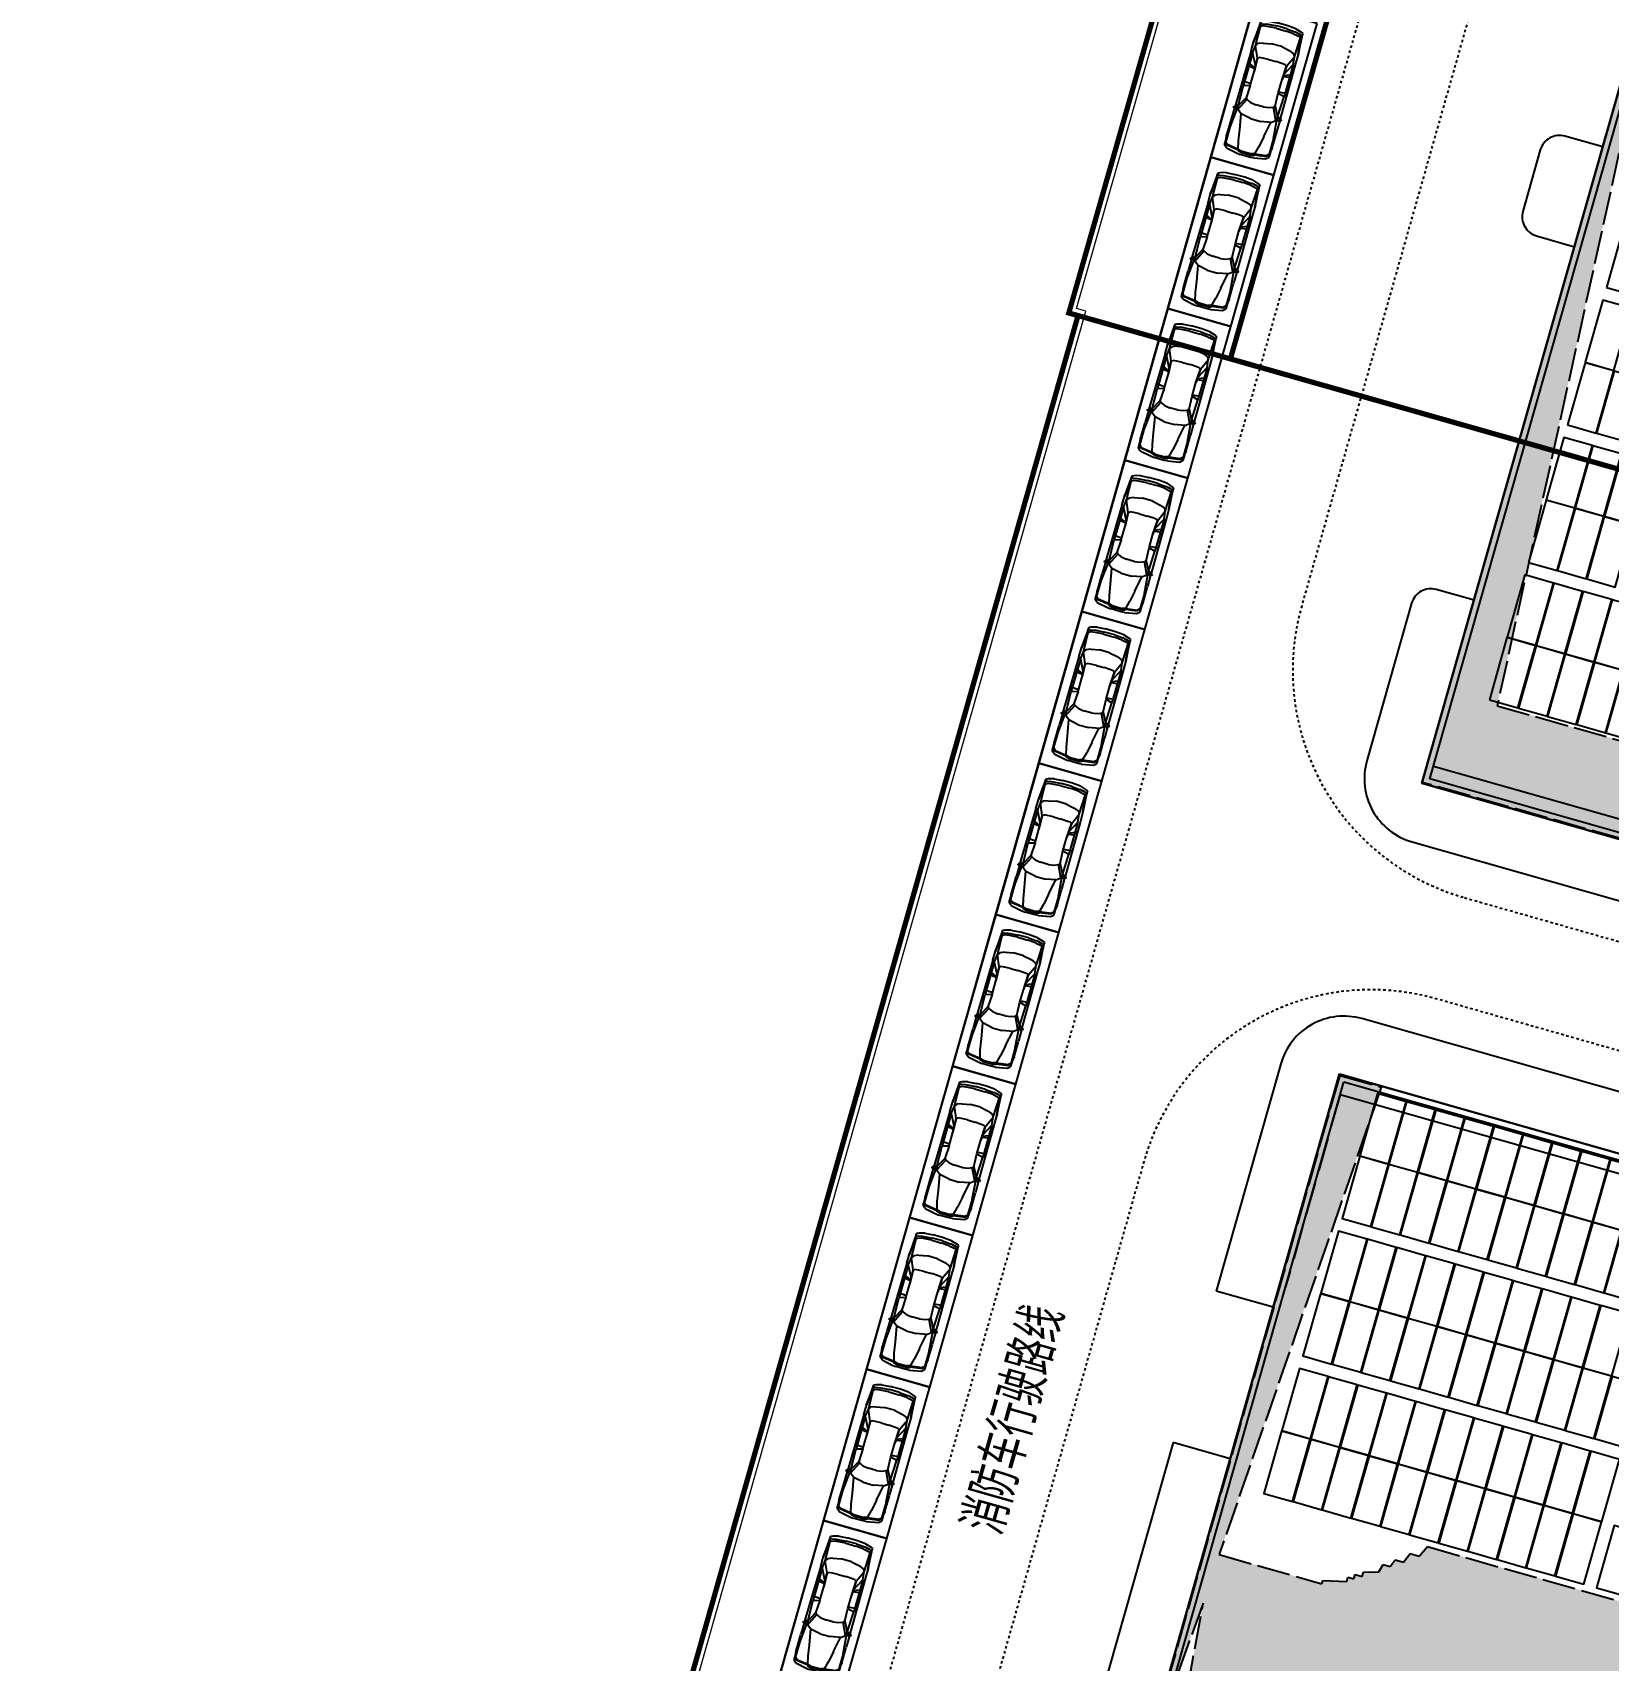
# Model space of a CAD drawing. Header units: metres. Extents: x 221342 to 221936, y -165780 to -165359.
# Drawn here: x 221439.2 to 221499.3, y -165569.8 to -165507.8 of the extents above; entities that cross this region are included whole.
import ezdxf

# ---------------------------------------------------------------- set-up
doc = ezdxf.new("R2010")
doc.units = ezdxf.units.M
for name, pattern in [('CENTER', [5.08, 3.175, -0.635, 0.635, -0.635]), ('DASH', [0.35, 0.25, -0.1]), ('DASHED', [1.524, 1.27, -0.254])]:
    doc.linetypes.add(name, pattern=pattern)
doc.layers.add('0-道路', color=22, linetype='Continuous', lineweight=0)
for name, color, linetype in [('PUB_DIM', 3, 'Continuous'), ('SOLID_HATCH', 251, 'Continuous'), ('WALL', 51, 'Continuous'), ('zt-道路', 240, 'Continuous'), ('单元区域外轮廓', 7, 'ByLayer'), ('屋脊线', 7, 'ByLayer'), ('消防车道', 3, 'Continuous'), ('组件', 7, 'ByLayer'), ('阴影', 8, 'DASHED')]:
    doc.layers.add(name, color=color, linetype=linetype)
doc.styles.add('-黑体', font='txt', dxfattribs={"width": 0.7})
pattern_1 = [(344.143, (221595.9987, -165598.90403), (0.1795964, 0.19653122), [0, -0.238125])]

# ---------------------------------------------------------------- blocks, each defined once
blk = doc.blocks.new('_F27')
for p, q in [((-2489, 522), (-2426, 736)), ((-2426, 736), (-2389, 824)), ((-2389, 824), (-1610, 874)), ((-2389, 824), (-1560, 874)), ((-2264, 812), (-2389, 824)), ((-2326, 736), (-2364, 522)), ((-2326, 736), (-2351, 596)), ((-2326, 736), (-2288, 811)), ((-2200, 786), (-2288, 811)), ((-2276, 522), (-2238, 736)), ((-2200, 786), (-2238, 736)), ((-1560, 874), (-2212, 815)), ((-2208, 815), (-2211, 814)), ((-1660, 862), (-2208, 815)), ((-1446, 761), (-2200, 786)), ((-1560, 874), (-1660, 862)), ((-1622, 510), (-1547, 698)), ((-1617, 869), (-1620, 866)), ((-1208, 874), (-1610, 874)), ((-1547, 698), (-1446, 761)), ((-1145, 799), (-1446, 761)), ((-1019, 572), (-1446, 761)), ((-1208, 874), (980, 889)), ((-1145, 799), (-682, 557)), ((-1145, 799), (124, 799)), ((-743, 849), (-793, 874)), ((-730, 799), (-743, 849)), ((-630, 555), (-730, 799)), ((-642, 799), (-605, 554)), ((-2, 547), (-27, 877)), ((124, 799), (61, 547)), ((941, 773), (124, 799)), ((564, 572), (941, 773)), ((1079, 748), (614, 522)), ((941, 773), (941, 874)), ((983, 777), (941, 773)), ((941, 773), (987, 765)), ((980, 902), (995, 790)), ((980, 790), (980, 898)), ((995, 790), (980, 790)), ((980, 790), (992, 746)), ((984, 905), (1020, 939)), ((992, 746), (1021, 747)), ((995, 790), (1022, 746)), ((1022, 748), (995, 790)), ((1021, 747), (1022, 748)), ((1053, 768), (1022, 746)), ((1036, 935), (1062, 857)), ((1036, 756), (1079, 748)), ((1051, 889), (1497, 893)), ((1057, 776), (1062, 857)), ((1770, 849), (1058, 784)), ((1204, 585), (1079, 748)), ((1506, 899), (2121, 899)), ((2461, 849), (1770, 849)), ((2272, 876), (2121, 899)), ((2272, 876), (2272, 874)), ((2437, 851), (2272, 876)), ((2511, 874), (2287, 874)), ((2398, 849), (2461, 773)), ((2437, 850), (2433, 851)), ((2498, 773), (2436, 849)), ((2511, 874), (2450, 850)), ((2461, 773), (2523, 321)), ((2561, 321), (2498, 773)), ((2599, 773), (2511, 874)), ((2599, 773), (2687, 321)), ((-2489, 522), (-2514, 196)), ((-2514, -206), (-2514, 196)), ((-2364, 522), (-2389, 196)), ((-2389, -206), (-2389, 196)), ((-2351, 594), (-2351, 596)), ((-2301, 196), (-2276, 522)), ((-2301, 196), (-2301, -206)), ((-1622, 510), (-1685, 196)), ((-1685, -206), (-1685, 196)), ((-1082, 145), (-1070, 371)), ((-1082, 145), (-1082, -156)), ((-1070, 371), (-1057, 510)), ((-1019, 572), (-1057, 510)), ((-680, 556), (-1019, 572)), ((-1019, 572), (-479, 547)), ((-680, 556), (-630, 555)), ((-605, 554), (-630, 555)), ((-479, 547), (-605, 554)), ((61, 547), (-479, 547)), ((61, 547), (564, 572)), ((564, 572), (614, 522)), ((614, 522), (677, 371)), ((677, 371), (714, 145)), ((714, -156), (714, 145)), ((1795, 472), (1204, 585)), ((1280, 196), (1204, 585)), ((1280, 196), (1280, -206)), ((2222, 397), (1795, 472)), ((2523, 321), (2222, 397)), ((2523, 321), (2586, 321)), ((2523, 321), (2561, 196)), ((2580, 196), (2542, 321)), ((2561, 196), (2561, -206)), ((2611, 196), (2574, 321)), ((2580, 321), (2618, 196)), ((2580, 196), (2580, -206)), ((2611, 196), (2611, -206)), ((2618, -206), (2618, 196)), ((2687, 321), (2699, 196)), ((2699, -206), (2699, 196)), ((-2489, -533), (-2514, -206)), ((-2489, -533), (-2426, -747)), ((-2389, -206), (-2364, -533)), ((-2326, -747), (-2364, -533)), ((-2351, -607), (-2351, -605)), ((-2351, -607), (-2326, -747)), ((-2276, -533), (-2301, -206)), ((-2276, -533), (-2238, -747)), ((-1685, -206), (-1622, -520)), ((-1622, -520), (-1547, -709)), ((-1019, -583), (-1446, -772)), ((-682, -568), (-1145, -809)), ((-1070, -382), (-1082, -156)), ((-1057, -520), (-1070, -382)), ((-1019, -583), (-1057, -520)), ((-479, -558), (-1019, -583)), ((-1019, -583), (-680, -567)), ((-730, -809), (-630, -566)), ((-680, -567), (-682, -568)), ((-680, -567), (-630, -566)), ((-605, -565), (-642, -809)), ((-630, -566), (-605, -565)), ((-605, -565), (-479, -558)), ((61, -558), (-479, -558)), ((-2, -558), (-27, -884)), ((61, -558), (124, -809)), ((564, -583), (61, -558)), ((614, -533), (564, -583)), ((564, -583), (941, -784)), ((677, -382), (614, -533)), ((1079, -759), (614, -533)), ((714, -156), (677, -382)), ((1204, -596), (1079, -759)), ((1204, -596), (1280, -206)), ((1795, -483), (1204, -596)), ((1795, -483), (2222, -407)), ((2523, -332), (2222, -407)), ((2523, -332), (2461, -784)), ((2561, -332), (2498, -784)), ((2523, -332), (2561, -206)), ((2586, -332), (2523, -332)), ((2580, -206), (2542, -332)), ((2618, -6), (2561, -6)), ((2574, -332), (2611, -206)), ((2618, -206), (2580, -332)), ((2687, -332), (2599, -784)), ((2687, -332), (2699, -206)), ((-2426, -747), (-2389, -835)), ((-2389, -835), (-2264, -823)), ((-1560, -885), (-2389, -835)), ((-1610, -885), (-2389, -835)), ((-2326, -747), (-2288, -822)), ((-2288, -822), (-2200, -797)), ((-2200, -797), (-2238, -747)), ((-2212, -826), (-1560, -885)), ((-2208, -826), (-2211, -825)), ((-1660, -872), (-2208, -826)), ((-1446, -772), (-2200, -797)), ((-1560, -885), (-1660, -872)), ((-1621, -877), (-1617, -880)), ((-1610, -885), (-1208, -885)), ((-1547, -709), (-1446, -772)), ((-1145, -809), (-1446, -772)), ((-1208, -885), (980, -900)), ((-1145, -809), (124, -809)), ((-743, -860), (-793, -885)), ((-743, -860), (-730, -809)), ((941, -784), (124, -809)), ((987, -776), (941, -784)), ((983, -788), (941, -784)), ((941, -885), (941, -784)), ((992, -757), (980, -800)), ((995, -800), (980, -800)), ((995, -800), (980, -913)), ((980, -909), (980, -800)), ((984, -916), (1020, -950)), ((992, -757), (1021, -758)), ((995, -800), (1022, -757)), ((1022, -758), (995, -800)), ((1021, -758), (1022, -758)), ((1022, -757), (1053, -779)), ((1036, -767), (1079, -759)), ((1036, -946), (1062, -867)), ((1051, -901), (1497, -904)), ((1057, -787), (1062, -867)), ((1770, -860), (1058, -795)), ((2121, -910), (1506, -910)), ((1770, -860), (2461, -860)), ((2121, -910), (2272, -887)), ((2270, -887), (2121, -910)), ((2437, -861), (2272, -887)), ((2272, -885), (2272, -887)), ((2285, -885), (2511, -885)), ((2398, -860), (2461, -784)), ((2436, -860), (2498, -784)), ((2437, -861), (2436, -860)), ((2450, -861), (2511, -885)), ((2599, -784), (2511, -885))]:
    blk.add_line(p, q)
for centre, start, end in [((990, 898), 132.96497, 179.74535), ((1027, 932), 18.15727, 132.96497), ((1047, 776), 305.15418, 356.86364), ((990, -909), 180.25465, 227.03503), ((1027, -942), 227.03503, 341.84273), ((1047, -787), 3.17983, 54.84582)]:
    blk.add_arc(centre, 10, start, end)
at = {"width": 0.8, "flags": 9}
for tag in ['XSIZE', 'YSIZE']:
    blk.add_attdef(tag, (0, 0), '', height=0.5, dxfattribs=at)
blk = doc.blocks.new('*U9')
at = {"layer": '单元区域外轮廓', "color": 2}
for points in [[(-116979, 20240, 13700), (-14499, 20240, 13700), (-14500, -28240, 13700), (-116980, -28240, 13700), (-116979, 20240, 13700)], [(-116979, 20240, 15100), (-14499, 20240, 15100), (-14500, -28240, 15100), (-116980, -28240, 15100), (-116979, 20240, 15100)]]:
    blk.add_polyline3d(points, close=True, dxfattribs=at)
at = {"flags": 1}
for tag in ['unit_id', 'unit_name', 'parapet_height', 'ground_elevation', 'is_enable_parapet']:
    blk.add_attdef(tag, (0, 0), '', height=2.5, dxfattribs=at)
blk = doc.blocks.new('*U10')
at = {"layer": '屋脊线', "color": 30}
for p, q in [((-14499, 20240, 13700), (-116979, 20240, 13700)), ((-116979, 20240, 13700), (-116979, -4000, 14870))]:
    blk.add_line(p, q, dxfattribs=at)
at = {"flags": 1}
for tag in ['unit_id', 'unit_name']:
    blk.add_attdef(tag, (0, 0), '', height=2.5, dxfattribs=at)
blk = doc.blocks.new('*U11')
at = {"layer": '组件', "color": 0}
blk.add_polyline3d([(0, 0, 0), (-113.4, 0, 0), (-113.4, -246.2, 11.9), (0, -246.2, 11.9)], close=True, dxfattribs=at)
at = {"flags": 1}
for tag in ['mounting-hole-spacing1', 'mounting-hole-spacing2', 'module-material', 'vmpo', 'voco', 'silicon-material', 'panel-length', 'panel-width', 'panel-height', 'userid', 'theme', 'note', 'name', 'pmax', 'company-name', 'id', 'impo', 'isco']:
    blk.add_attdef(tag, (0, 0), '', height=2.5, dxfattribs=at)
blk = doc.blocks.new('*U12')
at = {"layer": '组件', "color": 1}
for p in [(-11424.5, 1992.8, 1381.5), (-11309.1, 1992.8, 1381.5), (-11193.7, 1992.8, 1381.5), (-11078.3, 1992.8, 1381.5), (-10962.9, 1992.8, 1381.5), (-10847.5, 1992.8, 1381.5), (-10732.1, 1992.8, 1381.5), (-10616.7, 1992.8, 1381.5), (-10501.3, 1992.8, 1381.5), (-11424.5, 1744.6, 1393.5), (-11309.1, 1744.6, 1393.5), (-11193.7, 1744.6, 1393.5), (-11078.3, 1744.6, 1393.5), (-10962.9, 1744.6, 1393.5), (-10847.5, 1744.6, 1393.5), (-10732.1, 1744.6, 1393.5), (-10616.7, 1744.6, 1393.5), (-10501.3, 1744.6, 1393.5), (-10385.9, 1744.6, 1393.5), (-11424.5, 1448.4, 1407.8), (-11309.1, 1448.4, 1407.8), (-11193.7, 1448.4, 1407.8), (-11078.3, 1448.4, 1407.8), (-10962.9, 1448.4, 1407.8), (-10847.5, 1448.4, 1407.8), (-10732.1, 1448.4, 1407.8), (-10616.7, 1448.4, 1407.8), (-10501.3, 1448.4, 1407.8), (-10385.9, 1448.4, 1407.8), (-11424.5, 1200.2, 1419.8), (-11309.1, 1200.2, 1419.8), (-11193.7, 1200.2, 1419.8), (-11078.3, 1200.2, 1419.8), (-10962.9, 1200.2, 1419.8), (-10847.5, 1200.2, 1419.8), (-10732.1, 1200.2, 1419.8), (-10616.7, 1200.2, 1419.8), (-10501.3, 1200.2, 1419.8), (-10385.9, 1200.2, 1419.8), (-10270.5, 1200.2, 1419.8), (-11424.5, 904.1, 1434.1), (-11309.1, 904.1, 1434.1), (-11193.7, 904.1, 1434.1), (-11078.3, 904.1, 1434.1), (-10962.9, 904.1, 1434.1), (-10847.5, 904.1, 1434.1), (-10732.1, 904.1, 1434.1), (-10616.7, 904.1, 1434.1), (-10501.3, 904.1, 1434.1), (-10385.9, 904.1, 1434.1), (-10270.5, 904.1, 1434.1), (-11424.5, 655.8, 1446.1), (-11309.1, 655.8, 1446.1), (-11193.7, 655.8, 1446.1), (-11078.3, 655.8, 1446.1), (-10962.9, 655.8, 1446.1), (-10847.5, 655.8, 1446.1), (-10732.1, 655.8, 1446.1), (-10616.7, 655.8, 1446.1), (-10501.3, 655.8, 1446.1), (-10385.9, 655.8, 1446.1), (-10270.5, 655.8, 1446.1), (-10107.1, 655.8, 1446.1)]:
    blk.add_blockref('*U11', p, dxfattribs=at)
at = {"flags": 1}
for tag in ['offset-x', 'offset-y', 'mode', 'tilt', 'azimuth', 'align', 'array-mode', 'panel-x', 'panel-y', 'panel-per-row', 'bracket-type', 'bracket-value', 'row-per-array']:
    blk.add_attdef(tag, (0, 0), '', height=2.5, dxfattribs=at)
blk = doc.blocks.new('*U18')
at = {"layer": '单元区域外轮廓', "color": 2}
for points in [[(-116980, 88240, 16249), (-14500, 88240, 16249), (-14499, 31760, 16249), (-116979, 31760, 16249), (-116980, 88240, 16249)], [(-116980, 88240, 18019), (-14500, 88240, 18019), (-14499, 31760, 18019), (-116979, 31760, 18019), (-116980, 88240, 18019)]]:
    blk.add_polyline3d(points, close=True, dxfattribs=at)
at = {"flags": 1}
for tag in ['unit_id', 'unit_name', 'parapet_height', 'ground_elevation', 'is_enable_parapet']:
    blk.add_attdef(tag, (0, 0), '', height=2.5, dxfattribs=at)
blk = doc.blocks.new('*U19')
at = {"layer": '屋脊线', "color": 30}
for p, q in [((-116979, 59999, 17630), (-116979, 31760, 16249)), ((-116979, 31760, 16249), (-14499, 31760, 16249))]:
    blk.add_line(p, q, dxfattribs=at)
at = {"flags": 1}
for tag in ['unit_id', 'unit_name']:
    blk.add_attdef(tag, (0, 0), '', height=2.5, dxfattribs=at)
blk = doc.blocks.new('*U22')
at = {"layer": '组件', "color": 0}
blk.add_polyline3d([(0, 0, 0), (113.4, 0, 0), (113.4, 246.2, 12), (0, 246.2, 12)], close=True, dxfattribs=at)
at = {"flags": 1}
for tag in ['mounting-hole-spacing1', 'mounting-hole-spacing2', 'module-material', 'vmpo', 'voco', 'silicon-material', 'panel-length', 'panel-width', 'panel-height', 'userid', 'theme', 'note', 'name', 'pmax', 'company-name', 'id', 'impo', 'isco']:
    blk.add_attdef(tag, (0, 0), '', height=2.5, dxfattribs=at)
blk = doc.blocks.new('*U23')
at = {"layer": '组件', "color": 202}
for p in [(-11537.9, 5185.1, 1733.2), (-11537.9, 4889, 1718.7), (-11537.9, 4640.7, 1706.5), (-11422.5, 4640.7, 1706.5), (-11537.9, 4344.6, 1692), (-11422.5, 4344.6, 1692), (-11307.1, 4344.6, 1692), (-11537.9, 4096.4, 1679.9), (-11422.5, 4096.4, 1679.9), (-11307.1, 4096.4, 1679.9), (-11537.9, 3800.3, 1665.4), (-11422.5, 3800.3, 1665.4), (-11307.1, 3800.3, 1665.4), (-11191.7, 3800.3, 1665.4), (-11537.9, 3552, 1653.3), (-11422.5, 3552, 1653.3), (-11307.1, 3552, 1653.3), (-11191.7, 3552, 1653.3), (-11076.3, 3552, 1653.3)]:
    blk.add_blockref('*U22', p, dxfattribs=at)
at = {"flags": 1}
for tag in ['offset-x', 'offset-y', 'mode', 'tilt', 'azimuth', 'align', 'array-mode', 'panel-x', 'panel-y', 'panel-per-row', 'bracket-type', 'bracket-value', 'row-per-array']:
    blk.add_attdef(tag, (0, 0), '', height=2.5, dxfattribs=at)

msp = doc.modelspace()

# ---------------------------------------------------------------- hatches: boundary and pattern name
h = msp.add_hatch()
h.set_pattern_fill('DOTS', scale=0.15, angle=-15.857)
h.set_pattern_definition(pattern_1)
h.paths.add_polyline_path([(221598.44, -165537.241), (221590.739, -165564.353), (221492.163, -165536.353), (221499.864, -165509.241), (221500.311, -165509.409), (221495.014, -165533.433), (221588.227, -165559.91), (221597.449, -165537.25), (221597.567, -165536.993), (221598.44, -165537.241)])
h = msp.add_hatch()
h.set_pattern_fill('DOTS', scale=0.15, angle=-15.857)
h.set_pattern_definition(pattern_1)
h.paths.add_polyline_path([(221580.665, -165590.866), (221578.93, -165595.802), (221577.25, -165597.478), (221577.114, -165597.664), (221483.382, -165571.039), (221483.225, -165570.86), (221483.814, -165567.617), (221482.651, -165570.832), (221482.421, -165570.766), (221489.025, -165547.517), (221490.6, -165547.965), (221484.421, -165565.771), (221488.341, -165566.884), (221488.376, -165566.76), (221489.281, -165566.793), (221489.328, -165566.626), (221489.559, -165566.692), (221489.606, -165566.526), (221489.875, -165566.602), (221489.922, -165566.436), (221490.507, -165566.423), (221490.667, -165566.154), (221490.936, -165566.231), (221491.133, -165565.973), (221491.441, -165566.06), (221491.701, -165565.73), (221492.047, -165565.828), (221492.357, -165565.468), (221580.747, -165590.575), (221580.665, -165590.866)])

# ---------------------------------------------------------------- linework, layer by layer
at = {"color": 1, "linetype": 'CENTER', "ltscale": 0.005, "const_width": 0.2, "flags": 128}
for points in [[(221603.925, -165580.583), (221610.9, -165556.03), (221478.696, -165518.473), (221496.499, -165456.12), (221779.341, -165539.17), (221785.941, -165632.291), (221603.925, -165580.583)], [(221479.047, -165518.573), (221439.343, -165658.351), (221571.547, -165695.904), (221604.276, -165580.683)]]:
    msp.add_lwpolyline(points, dxfattribs=at)
at = {"color": 1, "linetype": 'DASH', "ltscale": 0.005, "const_width": 0.2, "flags": 128}
msp.add_lwpolyline([(221484.852, -165520.222), (221501.789, -165460.904), (221776.503, -165541.568), (221782.33, -165623.78), (221605.892, -165573.657)], dxfattribs=at)
at = {"layer": '0-道路', "linetype": 'Continuous', "flags": 128}
for points in [[(221439.345, -165658.352), (221479.053, -165518.575), (221478.696, -165518.473), (221496.499, -165456.12)], [(221439.641, -165658.187), (221479.35, -165518.409), (221478.993, -165518.308), (221496.663, -165456.418)]]:
    msp.add_lwpolyline(points, dxfattribs=at)
at = {"layer": 'SOLID_HATCH', "linetype": 'Continuous'}
for points in [[(221488.151, -165507.445), (221485.746, -165506.762), (221484.107, -165512.534), (221486.512, -165513.217)], [(221486.512, -165513.217), (221484.107, -165512.534), (221482.467, -165518.305), (221484.872, -165518.988)], [(221484.872, -165518.988), (221482.467, -165518.305), (221480.828, -165524.077), (221483.233, -165524.76)], [(221483.233, -165524.76), (221480.828, -165524.077), (221479.188, -165529.849), (221481.593, -165530.532)], [(221481.593, -165530.532), (221479.188, -165529.849), (221477.549, -165535.62), (221479.954, -165536.304)], [(221479.954, -165536.304), (221477.549, -165535.62), (221475.91, -165541.392), (221478.314, -165542.075)], [(221478.314, -165542.075), (221475.91, -165541.392), (221474.27, -165547.164), (221476.675, -165547.847)], [(221476.675, -165547.847), (221474.27, -165547.164), (221472.631, -165552.935), (221475.035, -165553.619)], [(221475.035, -165553.619), (221472.631, -165552.935), (221470.991, -165558.707), (221473.396, -165559.39)], [(221473.396, -165559.39), (221470.991, -165558.707), (221469.352, -165564.479), (221471.757, -165565.162)], [(221471.757, -165565.162), (221469.352, -165564.479), (221467.712, -165570.25), (221470.117, -165570.934)]]:
    msp.add_lwpolyline(points, close=True, dxfattribs=at)
at = {"layer": 'WALL', "color": 20, "linetype": 'Continuous'}
for p, q in [((221492.59, -165535.735), (221590.709, -165563.605)), ((221489.038, -165548.24), (221587.156, -165576.111))]:
    msp.add_line(p, q, dxfattribs=at)
at = {"layer": 'WALL', "color": 51, "linetype": 'DASH', "ltscale": 5}
msp.add_line((221489.038, -165548.24), (221486.956, -165555.57), dxfattribs=at)
at = {"layer": 'WALL', "color": 20, "linetype": 'Continuous'}
msp.add_lwpolyline([(221507.755, -165482.347), (221605.873, -165510.217), (221590.572, -165564.086), (221492.454, -165536.216)], close=True, dxfattribs=at)
at = {"layer": 'WALL', "color": 20, "linetype": 'Continuous', "flags": 128}
msp.add_lwpolyline([(221489.175, -165547.759), (221587.293, -165575.63), (221574.177, -165621.803), (221476.059, -165593.932)], close=True, dxfattribs=at)
at = {"layer": 'zt-道路', "linetype": 'Continuous'}
for p, q in [((221443.121, -165656.826), (221497.769, -165464.436)), ((221509.828, -165551.027), (221489.858, -165545.354)), ((221486.77, -165547.076), (221484.311, -165555.733)), ((221486.485, -165556.351), (221484.311, -165555.733)), ((221482.671, -165561.505), (221477.753, -165578.82)), ((221484.845, -165562.123), (221482.671, -165561.505))]:
    msp.add_line(p, q, dxfattribs=at)
msp.add_lwpolyline([(221497.961, -165515.949), (221499.04, -165512.149), (221497.597, -165511.74, 0.414214), (221496.658, -165512.263), (221495.994, -165514.601, 0.414214), (221496.518, -165515.539), (221497.961, -165515.949)], format="xyb", dxfattribs=at)
at = {"layer": 'zt-道路', "linetype": 'Continuous', "flags": 128}
msp.add_lwpolyline([(221512.358, -165542.119), (221492.157, -165536.381), (221494.135, -165529.416), (221492.692, -165529.007, 0.414214), (221491.754, -165529.53), (221490.049, -165535.532, 0.414214), (221491.77, -165538.62), (221511.74, -165544.293), (221512.358, -165542.119), (221492.157, -165536.381), (221494.135, -165529.416)], format="xyb", dxfattribs=at)
at = {"layer": 'zt-道路', "linetype": 'Continuous'}
msp.add_arc((221489.175, -165547.759), 2.5, 74.14276, 164.14276, dxfattribs=at)
at = {"layer": '单元区域外轮廓', "linetype": 'Continuous', "flags": 128}
for points, elevation in [([(221507.59, -165482.05), (221606.17, -165510.052), (221590.738, -165564.383), (221492.158, -165536.381), (221507.59, -165482.05)], 16.249), ([(221489.01, -165547.463), (221587.59, -165575.464), (221574.343, -165622.1), (221475.763, -165594.098), (221489.01, -165547.463)], 13.7)]:
    msp.add_lwpolyline(points, dxfattribs=dict(at, elevation=elevation))
at = {"layer": '消防车道', "linetype": 'DASH', "ltscale": 0.005, "flags": 128}
msp.add_lwpolyline([(221784.526, -165612.333), (221773.347, -165613.205, 0.176369), (221767.742, -165615.755, -0.176369), (221761.514, -165618.589), (221757.289, -165618.918, -0.088882), (221752.726, -165618.463), (221607.144, -165577.11, 0.414214), (221596.027, -165583.308), (221569.25, -165677.579, -0.414214), (221553.192, -165686.532), (221459.883, -165660.028, -0.414214), (221450.93, -165643.97), (221496.971, -165481.882, -0.414214), (221513.029, -165472.929), (221606.338, -165499.434, 0.414214), (221617.454, -165493.235), (221617.874, -165491.759)], format="xyb", dxfattribs=at)
for points in [[(221493.765, -165540.746), (221587.074, -165567.251, 0.414214), (221598.191, -165561.053), (221611.443, -165514.398, 0.414214), (221605.245, -165503.282), (221511.936, -165476.777, 0.414214), (221500.819, -165482.975), (221487.567, -165529.63, 0.414214)], [(221570.68, -165624.968, 0.414214), (221581.796, -165618.769), (221592.179, -165582.215, 0.414214), (221585.981, -165571.099), (221492.672, -165544.594, 0.414214), (221481.556, -165550.793), (221471.173, -165587.347, 0.414214), (221477.371, -165598.463)]]:
    msp.add_lwpolyline(points, format="xyb", close=True, dxfattribs=at)
at = {"layer": '阴影', "linetype": 'DASHED'}
msp.add_polyline3d([(221598.44, -165537.241, 17.629), (221590.739, -165564.353, 16.25), (221492.163, -165536.353, 16.25), (221499.864, -165509.241, 17.629), (221500.311, -165509.409, 17.627), (221495.014, -165533.433, 16.426), (221588.227, -165559.91, 16.426), (221597.449, -165537.25, 17.615), (221597.567, -165536.993, 17.629), (221598.44, -165537.241, 17.629)], close=True, dxfattribs=at)
for points in [[(221482.421, -165570.766, 14.868), (221489.025, -165547.517, 13.701), (221490.6, -165547.965, 13.701), (221484.421, -165565.771, 14.61), (221488.341, -165566.884, 14.61), (221488.376, -165566.76, 14.603), (221489.281, -165566.793, 14.593), (221489.328, -165566.626, 14.585), (221489.559, -165566.692, 14.585), (221489.606, -165566.526, 14.576), (221489.875, -165566.602, 14.576), (221489.922, -165566.436, 14.568), (221490.507, -165566.423, 14.56), (221490.667, -165566.154, 14.545), (221490.936, -165566.231, 14.545), (221491.133, -165565.973, 14.53), (221491.441, -165566.06, 14.53), (221491.701, -165565.73, 14.512), (221492.047, -165565.828, 14.512), (221492.357, -165565.468, 14.491), (221580.747, -165590.575, 14.491)], [(221483.225, -165570.86, 14.862), (221483.814, -165567.617, 14.703), (221482.651, -165570.832, 14.868)]]:
    msp.add_polyline3d(points, dxfattribs=at)

# ---------------------------------------------------------------- block references
at = {"layer": 'SOLID_HATCH', "linetype": 'Continuous', "xscale": -0.001, "yscale": 0.001, "zscale": 0.001, "rotation": 74.14276257592867}
for p in [(221486.151, -165509.892), (221484.511, -165515.664), (221482.872, -165521.436), (221481.232, -165527.207), (221479.593, -165532.979), (221477.954, -165538.751), (221476.314, -165544.522), (221474.675, -165550.294), (221473.035, -165556.066), (221471.396, -165561.837), (221469.756, -165567.609)]:
    msp.add_blockref('_F27', p, dxfattribs=at)
at = {"layer": '单元区域外轮廓', "xscale": 0.001, "yscale": 0.001, "zscale": 0.001, "rotation": 344.143}
for name in ['*U18', '*U9']:
    msp.add_blockref(name, (221595.999, -165598.904, -0.001), dxfattribs=at)
at = {"layer": '屋脊线', "xscale": 0.001, "yscale": 0.001, "zscale": 0.001, "rotation": 344.143}
for name in ['*U19', '*U10']:
    msp.add_blockref(name, (221595.999, -165598.904, -0.001), dxfattribs=at)
at = {"layer": '组件', "xscale": 0.01, "yscale": 0.01, "zscale": 0.01, "rotation": 344.143}
for name in ['*U23', '*U12']:
    msp.add_blockref(name, (221595.999, -165598.904, -0.001), dxfattribs=at)

# ---------------------------------------------------------------- texts
at = {"layer": 'PUB_DIM', "color": 5, "lineweight": 0, "style": '-黑体', "width": 0.65}
msp.add_text('消防车行驶路线', height=1.5, rotation=74.14276, dxfattribs=at).set_placement((221476.036, -165565.069))

doc.saveas('drawing.dxf')
